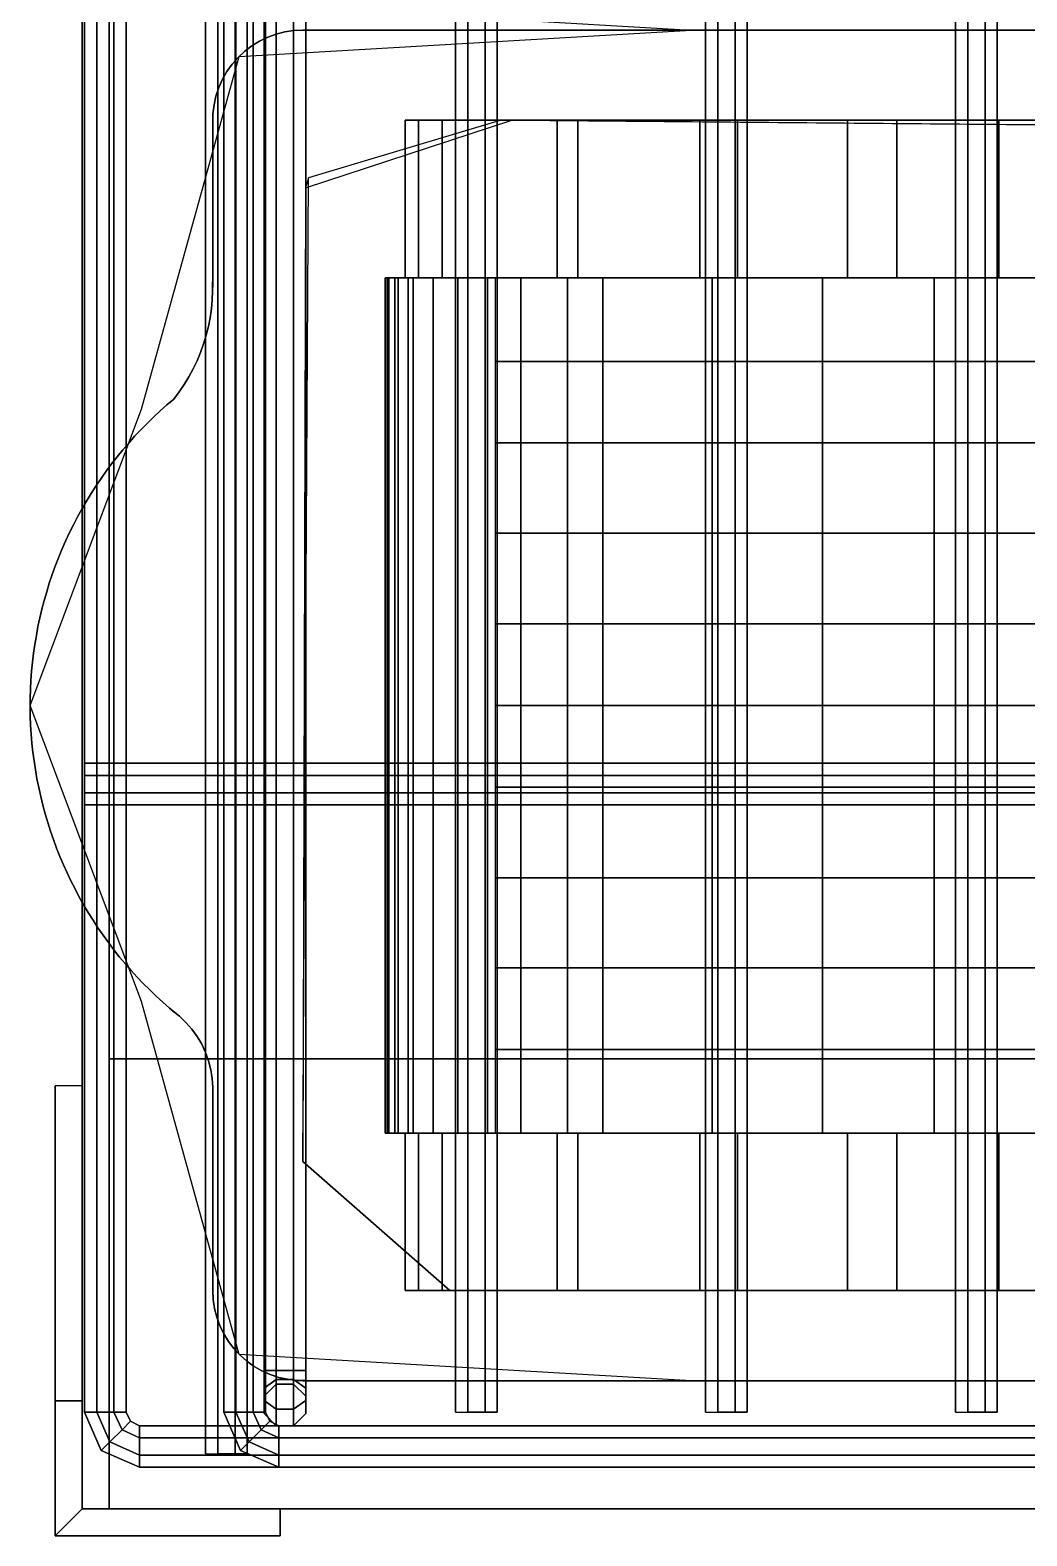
# Model space of a CAD drawing. Extents: x 0 to 345, y -500 to 0.
# Drawn here: x 0 to 110.6, y -500 to -332.8 of the extents above; entities that cross this region are included whole.
import ezdxf

# ---------------------------------------------------------------- set-up
doc = ezdxf.new("R2010")
doc.units = 0
doc.layers.add('ACESSORIO', color=254, linetype='CONTINUOUS')
doc.layers.add('BRANCO', color=7, linetype='CONTINUOUS')

msp = doc.modelspace()

# ---------------------------------------------------------------- linework, layer by layer
at = {"layer": 'ACESSORIO'}
for points in [[(5.769979, -497), (5.769979, -497), (5.769979, 0), (5.769979, -497)], [(5.769979, -497, 30), (5.769979, -497), (5.769979, 0), (5.769979, 0, 30)], [(5.769979, 0), (5.769979, -497), (8.76998, -497), (8.76998, 0)], [(8.76998, 0, 30), (8.76998, -497, 30), (5.769979, -497, 30), (5.769979, 0, 30)], [(8.76998, 0), (8.76998, -497), (8.76998, -497, 30), (8.76998, 0, 30)], [(8.76998, -497), (8.76998, -497), (8.76998, -447), (8.76998, -497)], [(336.24, -447, 30), (8.76998, -447, 30), (8.76998, -447, 30), (336.24, -447, 30)], [(8.76998, -497, 30), (8.76998, -497), (8.76998, -447), (8.76998, -447, 30)], [(8.76998, -447, 30), (8.76998, -447), (336.24, -447), (336.24, -447, 30)], [(8.76998, -447), (8.76998, -497), (336.24, -497), (336.24, -447)], [(336.24, -447, 30), (336.24, -497, 30), (8.76998, -497, 30), (8.76998, -447, 30)], [(2.76998, -500, 247.5), (2.76998, -500), (2.76998, -450), (2.76998, -485, 247.5)], [(2.76998, -450), (2.76998, -485, 247.5), (5.769979, -485, 247.5), (5.769979, -450)], [(5.769979, -485, 247.5), (5.769979, -450), (5.769979, -497), (5.769979, -497, 247.5)], [(5.769979, -485, 247.5), (2.76998, -485, 247.5), (2.76998, -500, 247.5), (5.769979, -497, 247.5)], [(2.76998, -500, 247.5), (5.769979, -497, 247.5), (27.76998, -497, 247.5), (27.76998, -500, 247.5)], [(8.76998, -497), (5.769979, -497), (5.769979, -497), (8.76998, -497)], [(5.769979, -497), (5.769979, -497, 247.5), (27.76998, -497, 247.5), (27.76998, -497)], [(8.76998, -497, 30), (8.76998, -497), (5.769979, -497), (5.769979, -497, 30)], [(336.24, -497), (8.76998, -497), (8.76998, -497), (336.24, -497)], [(336.24, -497, 30), (336.24, -497), (8.76998, -497), (8.76998, -497, 30)], [(27.76998, -497, 247.5), (27.76998, -500, 247.5), (27.76998, -500), (27.76998, -497)], [(27.76998, -500), (27.76998, -500, 247.5), (2.76998, -500, 247.5), (2.76998, -500)]]:
    msp.add_3dface(points, dxfattribs=at)
at = {"layer": 'BRANCO', "invisible_edges": 14}
for points in [[(23.21, -329.8511, 505), (73.38, -332.7611, 505), (171.9214, -292.7611, 505), (171.9214, -272.7611, 505)], [(73.38, -332.7611, 505), (124.32, -332.7611, 505), (171.9214, -312.7611, 505), (171.9214, -292.7611, 505)], [(23.21, -335.6711, 505), (73.38, -332.7611, 505), (171.9214, -372.7611, 505), (171.9214, -392.7611, 505)], [(73.38, -332.7611, 505), (124.32, -332.7611, 505), (171.9214, -352.7611, 505), (171.9214, -372.7611, 505)], [(12.35, -374.8711, 505), (23.21, -335.6711, 505), (171.9214, -383.7611, 505), (171.9214, -403.7611, 505)], [(0, -407.7611, 505), (12.35, -374.8711, 505), (171.9214, -393.7611, 505), (171.9214, -407.7611, 505)], [(12.35, -440.6511, 505), (0, -407.7611, 505), (171.9214, -407.7611, 505), (171.9214, -421.7611, 505)], [(23.21, -479.8511, 505), (12.35, -440.6511, 505), (171.9214, -421.7611, 505), (171.9214, -431.7611, 505)], [(73.38, -482.7611, 505), (23.21, -479.8511, 505), (171.9214, -431.7611, 505), (171.9214, -446.7611, 505)], [(124.32, -482.7611, 505), (73.38, -482.7611, 505), (171.9214, -446.7611, 505), (171.9214, -462.7611, 505)]]:
    msp.add_3dface(points, dxfattribs=at)
at = {"layer": 'BRANCO'}
for points in [[(29.27, -332.8111, 495), (28.28, -332.9611, 495), (28.28, -332.9611, 505), (29.27, -332.8111, 505)], [(30.27, -332.7611, 495), (29.27, -332.8111, 495), (29.27, -332.8111, 505), (30.27, -332.7611, 505)], [(30.27, -332.7611, 495), (314.74, -332.7611, 495), (314.74, -332.7611, 505), (30.27, -332.7611, 505)], [(30.27, -332.7611, 495), (314.74, -332.7611, 495), (314.74, -332.7611, 505), (30.27, -332.7611, 505)], [(25.47, -333.9811, 495), (24.62, -334.5111, 495), (24.62, -334.5111, 505), (25.47, -333.9811, 505)], [(26.37, -333.5511, 495), (25.47, -333.9811, 495), (25.47, -333.9811, 505), (26.37, -333.5511, 505)], [(27.31, -333.2112, 495), (26.37, -333.5511, 495), (26.37, -333.5511, 505), (27.31, -333.2112, 505)], [(28.28, -332.9611, 495), (27.31, -333.2112, 495), (27.31, -333.2112, 505), (28.28, -332.9611, 505)], [(23.09, -335.7911, 495), (22.43, -336.5411, 495), (22.43, -336.5411, 505), (23.09, -335.7911, 505)], [(23.82, -335.1111, 495), (23.09, -335.7911, 495), (23.09, -335.7911, 505), (23.82, -335.1111, 505)], [(24.62, -334.5111, 495), (23.82, -335.1111, 495), (23.82, -335.1111, 505), (24.62, -334.5111, 505)], [(21.85, -337.3611, 495), (21.35, -338.2211, 495), (21.35, -338.2211, 505), (21.85, -337.3611, 505)], [(22.43, -336.5411, 495), (21.85, -337.3611, 495), (21.85, -337.3611, 505), (22.43, -336.5411, 505)], [(20.94, -339.1411, 495), (20.63, -340.0811, 495), (20.63, -340.0811, 505), (20.94, -339.1411, 505)], [(21.35, -338.2211, 495), (20.94, -339.1411, 495), (20.94, -339.1411, 505), (21.35, -338.2211, 505)], [(20.41, -341.0611, 495), (20.29, -342.0511, 495), (20.29, -342.0511, 505), (20.41, -341.0611, 505)], [(20.63, -340.0811, 495), (20.41, -341.0611, 495), (20.41, -341.0611, 505), (20.63, -340.0811, 505)], [(20.29, -342.0511, 495), (20.27, -343.0511, 495), (20.27, -343.0511, 505), (20.29, -342.0511, 505)], [(20.27, -361.3111, 495), (20.27, -342.7611, 495), (20.27, -342.7611, 505), (20.27, -361.3111, 505)], [(52.27, -342.7611, 125), (30.9, -349.1711, 125), (30.58, -350.2611, 495), (53.45, -342.7611, 495)], [(41.62, -360.2611, 511.2), (43.11, -360.2611, 495), (43.11, -342.7611, 495), (41.62, -342.7611, 511.2)], [(45.72, -360.2611, 528.1699), (41.62, -360.2611, 511.2), (41.62, -342.7611, 511.2), (45.72, -342.7611, 528.1699)], [(56.55, -342.7611, 538.96), (41.62, -342.7611, 513.02), (41.62, -342.7611, 495), (68.62, -342.7611, 495)], [(43.11, -360.2611, 495), (60.81, -360.2611, 495), (60.81, -342.7611, 495), (43.11, -342.7611, 495)], [(58.5, -360.2611, 540.04), (45.72, -360.2611, 528.1699), (45.72, -342.7611, 528.1699), (58.5, -342.7611, 540.04)], [(311.06, -345.0111, 125), (52.27, -342.7611, 125), (53.45, -342.7611, 495), (311.06, -345.0111, 495)], [(84.84, -342.7611, 552.3799), (56.55, -342.7611, 538.96), (68.62, -342.7611, 495), (95.62, -342.7611, 495)], [(74.35001, -360.2611, 547.92), (58.5, -360.2611, 540.04), (58.5, -342.7611, 540.04), (74.35001, -342.7611, 547.92)], [(60.81, -360.2611, 495), (78.50999, -360.2611, 495), (78.50999, -342.7611, 495), (60.81, -342.7611, 495)], [(90.71999, -360.2611, 554.64), (74.35001, -360.2611, 547.92), (74.35001, -342.7611, 547.92), (90.71999, -342.7611, 554.64)], [(78.50999, -360.2611, 495), (96.21, -360.2611, 495), (96.21, -342.7611, 495), (78.50999, -342.7611, 495)], [(114.61, -342.7611, 562.1199), (84.84, -342.7611, 552.3799), (95.62, -342.7611, 495), (122.62, -342.7611, 495)], [(107.52, -360.2611, 560.1699), (90.71999, -360.2611, 554.64), (90.71999, -342.7611, 554.64), (107.52, -342.7611, 560.1699)], [(96.21, -360.2611, 495), (113.9, -360.2611, 495), (113.9, -342.7611, 495), (96.21, -342.7611, 495)], [(124.68, -360.2611, 564.5), (107.52, -360.2611, 560.1699), (107.52, -342.7611, 560.1699), (124.68, -342.7611, 564.5)], [(30.9, -349.1711, 125), (30.58, -350.2611, 495), (30.27, -458.4311, 495), (30.27, -458.4311, 125)], [(20.26, -361.7112, 495), (20.26, -360.7112, 495), (20.26, -360.7112, 505), (20.26, -361.7112, 505)], [(39.42, -360.2611, 509.49), (39.83, -360.2611, 514.4), (39.83, -455.2611, 514.4), (39.42, -455.2611, 509.49)], [(39.64, -360.2611, 504.56), (39.42, -360.2611, 509.49), (39.42, -455.2611, 509.49), (39.64, -455.2611, 504.56)], [(40.49, -360.2611, 499.71), (39.64, -360.2611, 504.56), (39.64, -455.2611, 504.56), (40.49, -455.2611, 499.71)], [(39.83, -360.2611, 514.4), (40.86, -360.2611, 519.22), (40.86, -455.2611, 519.22), (39.83, -455.2611, 514.4)], [(41.95, -360.2611, 495), (40.49, -360.2611, 499.71), (40.49, -455.2611, 499.71), (41.95, -455.2611, 495)], [(40.86, -360.2611, 519.22), (42.5, -360.2611, 523.8699), (42.5, -455.2611, 523.8699), (40.86, -455.2611, 519.22)], [(59.65, -360.2611, 495), (41.95, -360.2611, 495), (41.95, -455.2611, 495), (59.65, -455.2611, 495)], [(42.5, -360.2611, 523.8699), (44.72, -360.2611, 528.28), (44.72, -455.2611, 528.28), (42.5, -455.2611, 523.8699)], [(44.72, -360.2611, 528.28), (47.48, -360.2611, 532.3599), (47.48, -455.2611, 532.3599), (44.72, -455.2611, 528.28)], [(47.48, -360.2611, 532.3599), (50.75, -360.2611, 536.0599), (50.75, -455.2611, 536.0599), (47.48, -455.2611, 532.3599)], [(50.75, -360.2611, 536.0599), (54.45, -360.2611, 539.3), (54.45, -455.2611, 539.3), (50.75, -455.2611, 536.0599)], [(51.62, -369.5611, 538.6599), (63.57, -369.5611, 543.54), (63.57, -360.2611, 544.88), (51.62, -360.2611, 540)], [(54.45, -360.2611, 539.3), (59.65, -360.2611, 495), (59.65, -455.2611, 495), (54.45, -455.2611, 539.3)], [(63.57, -369.5611, 543.54), (75.68999, -369.5611, 548.0099), (75.68999, -360.2611, 549.35), (63.57, -360.2611, 544.88)], [(75.68999, -369.5611, 548.0099), (87.95, -369.5611, 552.07), (87.95, -360.2611, 553.41), (75.68999, -360.2611, 549.35)], [(87.95, -369.5611, 552.07), (100.34, -369.5611, 555.71), (100.34, -360.2611, 557.0599), (87.95, -360.2611, 553.41)], [(100.34, -369.5611, 555.71), (112.85, -369.5611, 558.94), (112.85, -360.2611, 560.28), (100.34, -360.2611, 557.0599)], [(20.12, -363.7112, 495), (20.22, -362.7112, 495), (20.22, -362.7112, 505), (20.12, -363.7112, 505)], [(20.22, -362.7112, 495), (20.26, -361.7112, 495), (20.26, -361.7112, 505), (20.22, -362.7112, 505)], [(19.98, -364.7011, 495), (20.12, -363.7112, 495), (20.12, -363.7112, 505), (19.98, -364.7011, 505)], [(19.54, -366.6511, 495), (19.78, -365.6811, 495), (19.78, -365.6811, 505), (19.54, -366.6511, 505)], [(19.78, -365.6811, 495), (19.98, -364.7011, 495), (19.98, -364.7011, 505), (19.78, -365.6811, 505)], [(18.91, -368.5511, 495), (19.25, -367.6111, 495), (19.25, -367.6111, 505), (18.91, -368.5511, 505)], [(19.25, -367.6111, 495), (19.54, -366.6511, 495), (19.54, -366.6511, 505), (19.25, -367.6111, 505)], [(18.1, -370.3711, 495), (18.53, -369.4711, 495), (18.53, -369.4711, 505), (18.1, -370.3711, 505)], [(18.53, -369.4711, 495), (18.91, -368.5511, 495), (18.91, -368.5511, 505), (18.53, -369.4711, 505)], [(51.62, -378.6011, 534.0099), (63.57, -378.6011, 538.89), (63.57, -369.5611, 543.54), (51.62, -369.5611, 538.6599)], [(63.57, -378.6011, 538.89), (75.68999, -378.6011, 543.36), (75.68999, -369.5611, 548.0099), (63.57, -369.5611, 543.54)], [(75.68999, -378.6011, 543.36), (87.95, -378.6011, 547.42), (87.95, -369.5611, 552.07), (75.68999, -369.5611, 548.0099)], [(87.95, -378.6011, 547.42), (100.34, -378.6011, 551.07), (100.34, -369.5611, 555.71), (87.95, -369.5611, 552.07)], [(100.34, -378.6011, 551.07), (112.85, -378.6011, 554.29), (112.85, -369.5611, 558.94), (100.34, -369.5611, 555.71)], [(17.1, -372.1111, 495), (17.62, -371.2511, 495), (17.62, -371.2511, 505), (17.1, -372.1111, 505)], [(17.62, -371.2511, 495), (18.1, -370.3711, 495), (18.1, -370.3711, 505), (17.62, -371.2511, 505)], [(15.94, -373.7311, 495), (16.54, -372.9311, 495), (16.54, -372.9311, 505), (15.94, -373.7311, 505)], [(16.54, -372.9311, 495), (17.1, -372.1111, 495), (17.1, -372.1111, 505), (16.54, -372.9311, 505)], [(15.18, -374.3811, 495), (14.43, -375.0511, 495), (14.43, -375.0511, 505), (15.18, -374.3811, 505)], [(15.94, -373.7311, 495), (15.18, -374.3811, 495), (15.18, -374.3811, 505), (15.94, -373.7311, 505)], [(13.7, -375.7311, 495), (12.99, -376.4311, 495), (12.99, -376.4311, 505), (13.7, -375.7311, 505)], [(14.43, -375.0511, 495), (13.7, -375.7311, 495), (13.7, -375.7311, 505), (14.43, -375.0511, 505)], [(11.6, -377.8711, 495), (10.94, -378.6211, 495), (10.94, -378.6211, 505), (11.6, -377.8711, 505)], [(12.29, -377.1411, 495), (11.6, -377.8711, 495), (11.6, -377.8711, 505), (12.29, -377.1411, 505)], [(12.99, -376.4311, 495), (12.29, -377.1411, 495), (12.29, -377.1411, 505), (12.99, -376.4311, 505)], [(10.29, -379.3811, 495), (9.659999, -380.1511, 495), (9.659999, -380.1511, 505), (10.29, -379.3811, 505)], [(10.94, -378.6211, 495), (10.29, -379.3811, 495), (10.29, -379.3811, 505), (10.94, -378.6211, 505)], [(51.62, -388.6211, 532.64), (63.57, -388.6211, 537.52), (63.57, -378.6011, 538.89), (51.62, -378.6011, 534.0099)], [(63.57, -388.6211, 537.52), (75.68999, -388.6211, 541.9902), (75.68999, -378.6011, 543.36), (63.57, -378.6011, 538.89)], [(75.68999, -388.6211, 541.9902), (87.95, -388.6211, 546.0499), (87.95, -378.6011, 547.42), (75.68999, -378.6011, 543.36)], [(87.95, -388.6211, 546.0499), (100.34, -388.6211, 549.7), (100.34, -378.6011, 551.07), (87.95, -378.6011, 547.42)], [(100.34, -388.6211, 549.7), (112.85, -388.6211, 552.92), (112.85, -378.6011, 554.29), (100.34, -378.6011, 551.07)], [(9.039996, -380.9411, 495), (8.449996, -381.7511, 495), (8.449996, -381.7511, 505), (9.039996, -380.9411, 505)], [(9.659999, -380.1511, 495), (9.039996, -380.9411, 495), (9.039996, -380.9411, 505), (9.659999, -380.1511, 505)], [(7.869999, -382.5611, 495), (7.309999, -383.3911, 495), (7.309999, -383.3911, 505), (7.869999, -382.5611, 505)], [(8.449996, -381.7511, 495), (7.869999, -382.5611, 495), (7.869999, -382.5611, 505), (8.449996, -381.7511, 505)], [(6.769999, -384.2311, 495), (6.249999, -385.0811, 495), (6.249999, -385.0811, 505), (6.769999, -384.2311, 505)], [(7.309999, -383.3911, 495), (6.769999, -384.2311, 495), (6.769999, -384.2311, 505), (7.309999, -383.3911, 505)], [(5.739999, -385.9511, 495), (5.259999, -386.8311, 495), (5.259999, -386.8311, 505), (5.739999, -385.9511, 505)], [(6.249999, -385.0811, 495), (5.739999, -385.9511, 495), (5.739999, -385.9511, 505), (6.249999, -385.0811, 505)], [(4.799999, -387.7112, 495), (4.349999, -388.6111, 495), (4.349999, -388.6111, 505), (4.799999, -387.7112, 505)], [(5.259999, -386.8311, 495), (4.799999, -387.7112, 495), (4.799999, -387.7112, 505), (5.259999, -386.8311, 505)], [(3.929999, -389.5211, 495), (3.529999, -390.4311, 495), (3.529999, -390.4311, 505), (3.929999, -389.5211, 505)], [(4.349999, -388.6111, 495), (3.929999, -389.5211, 495), (3.929999, -389.5211, 505), (4.349999, -388.6111, 505)], [(51.62, -398.6811, 531.82), (63.57, -398.6811, 536.69), (63.57, -388.6211, 537.52), (51.62, -388.6211, 532.64)], [(63.57, -398.6811, 536.69), (75.68999, -398.6811, 541.1699), (75.68999, -388.6211, 541.9902), (63.57, -388.6211, 537.52)], [(75.68999, -398.6811, 541.1699), (87.95, -398.6811, 545.23), (87.95, -388.6211, 546.0499), (75.68999, -388.6211, 541.9902)], [(87.95, -398.6811, 545.23), (100.34, -398.6811, 548.8699), (100.34, -388.6211, 549.7), (87.95, -388.6211, 546.0499)], [(100.34, -398.6811, 548.8699), (112.85, -398.6811, 552.1), (112.85, -388.6211, 552.92), (100.34, -388.6211, 549.7)], [(3.529999, -390.4311, 495), (3.149999, -391.3611, 495), (3.149999, -391.3611, 505), (3.529999, -390.4311, 505)], [(2.789999, -392.2911, 495), (2.449999, -393.2311, 495), (2.449999, -393.2311, 505), (2.789999, -392.2911, 505)], [(3.149999, -391.3611, 495), (2.789999, -392.2911, 495), (2.789999, -392.2911, 505), (3.149999, -391.3611, 505)], [(2.129999, -394.1811, 495), (1.839999, -395.1311, 495), (1.839999, -395.1311, 505), (2.129999, -394.1811, 505)], [(2.449999, -393.2311, 495), (2.129999, -394.1811, 495), (2.129999, -394.1811, 505), (2.449999, -393.2311, 505)], [(1.56, -396.0911, 495), (1.309999, -397.0611, 495), (1.309999, -397.0611, 505), (1.56, -396.0911, 505)], [(1.839999, -395.1311, 495), (1.56, -396.0911, 495), (1.56, -396.0911, 505), (1.839999, -395.1311, 505)], [(1.079999, -398.0311, 495), (0.869999, -399.0111, 495), (0.869999, -399.0111, 505), (1.079999, -398.0311, 505)], [(1.309999, -397.0611, 495), (1.079999, -398.0311, 495), (1.079999, -398.0311, 505), (1.309999, -397.0611, 505)], [(0.869999, -399.0111, 495), (0.689999, -400.0011, 495), (0.689999, -400.0011, 505), (0.869999, -399.0111, 505)], [(51.62, -407.7611, 531.54), (63.57, -407.7611, 536.42), (63.57, -398.6811, 536.69), (51.62, -398.6811, 531.82)], [(63.57, -407.7611, 536.42), (75.68999, -407.7611, 540.89), (75.68999, -398.6811, 541.1699), (63.57, -398.6811, 536.69)], [(75.68999, -407.7611, 540.89), (87.95, -407.7611, 544.95), (87.95, -398.6811, 545.23), (75.68999, -398.6811, 541.1699)], [(87.95, -407.7611, 544.95), (100.34, -407.7611, 548.6), (100.34, -398.6811, 548.8699), (87.95, -398.6811, 545.23)], [(100.34, -407.7611, 548.6), (112.85, -407.7611, 551.82), (112.85, -398.6811, 552.1), (100.34, -398.6811, 548.8699)], [(0.52, -400.9811, 495), (0.379999, -401.9711, 495), (0.379999, -401.9711, 505), (0.52, -400.9811, 505)], [(0.689999, -400.0011, 495), (0.52, -400.9811, 495), (0.52, -400.9811, 505), (0.689999, -400.0011, 505)], [(0.259999, -402.9611, 495), (0.159999, -403.9611, 495), (0.159999, -403.9611, 505), (0.259999, -402.9611, 505)], [(0.379999, -401.9711, 495), (0.259999, -402.9611, 495), (0.259999, -402.9611, 505), (0.379999, -401.9711, 505)], [(0.159999, -403.9611, 495), (0.089999, -404.9611, 495), (0.089999, -404.9611, 505), (0.159999, -403.9611, 505)], [(0.04, -405.9611, 495), (0.009999, -406.9611, 495), (0.009999, -406.9611, 505), (0.04, -405.9611, 505)], [(0.089999, -404.9611, 495), (0.04, -405.9611, 495), (0.04, -405.9611, 505), (0.089999, -404.9611, 505)], [(0.009999, -406.9611, 495), (0, -407.9611, 495), (0, -407.9611, 505), (0.009999, -406.9611, 505)], [(0, -407.9611, 495), (0.02, -408.9511, 495), (0.02, -408.9511, 505), (0, -407.9611, 505)], [(51.62, -416.8411, 531.82), (63.57, -416.8411, 536.69), (63.57, -407.7611, 536.42), (51.62, -407.7611, 531.54)], [(63.57, -416.8411, 536.69), (75.68999, -416.8411, 541.1699), (75.68999, -407.7611, 540.89), (63.57, -407.7611, 536.42)], [(75.68999, -416.8411, 541.1699), (87.95, -416.8411, 545.23), (87.95, -407.7611, 544.95), (75.68999, -407.7611, 540.89)], [(87.95, -416.8411, 545.23), (100.34, -416.8411, 548.8699), (100.34, -407.7611, 548.6), (87.95, -407.7611, 544.95)], [(100.34, -416.8411, 548.8699), (112.85, -416.8411, 552.1), (112.85, -407.7611, 551.82), (100.34, -407.7611, 548.6)], [(0.02, -408.9511, 495), (0.049999, -409.9511, 495), (0.049999, -409.9511, 505), (0.02, -408.9511, 505)], [(0.049999, -409.9511, 495), (0.119999, -410.9511, 495), (0.119999, -410.9511, 505), (0.049999, -409.9511, 505)], [(0.119999, -410.9511, 495), (0.199999, -411.9511, 495), (0.199999, -411.9511, 505), (0.119999, -410.9511, 505)], [(0.199999, -411.9511, 495), (0.299999, -412.9411, 495), (0.299999, -412.9411, 505), (0.199999, -411.9511, 505)], [(0.299999, -412.9411, 495), (0.429999, -413.9311, 495), (0.429999, -413.9311, 505), (0.299999, -412.9411, 505)], [(0.429999, -413.9311, 495), (0.579999, -414.9211, 495), (0.579999, -414.9211, 505), (0.429999, -413.9311, 505)], [(0.579999, -414.9211, 495), (0.759999, -415.9111, 495), (0.759999, -415.9111, 505), (0.579999, -414.9211, 505)], [(0.759999, -415.9111, 495), (0.949999, -416.8911, 495), (0.949999, -416.8911, 505), (0.759999, -415.9111, 505)], [(0.949999, -416.8911, 495), (1.169999, -417.8711, 495), (1.169999, -417.8711, 505), (0.949999, -416.8911, 505)], [(1.169999, -417.8711, 495), (1.409999, -418.8411, 495), (1.409999, -418.8411, 505), (1.169999, -417.8711, 505)], [(51.62, -426.9011, 532.64), (63.57, -426.9011, 537.52), (63.57, -416.8411, 536.69), (51.62, -416.8411, 531.82)], [(63.57, -426.9011, 537.52), (75.68999, -426.9011, 541.9902), (75.68999, -416.8411, 541.1699), (63.57, -416.8411, 536.69)], [(75.68999, -426.9011, 541.9902), (87.95, -426.9011, 546.0499), (87.95, -416.8411, 545.23), (75.68999, -416.8411, 541.1699)], [(87.95, -426.9011, 546.0499), (100.34, -426.9011, 549.7), (100.34, -416.8411, 548.8699), (87.95, -416.8411, 545.23)], [(100.34, -426.9011, 549.7), (112.85, -426.9011, 552.92), (112.85, -416.8411, 552.1), (100.34, -416.8411, 548.8699)], [(1.409999, -418.8411, 495), (1.669999, -419.8011, 495), (1.669999, -419.8011, 505), (1.409999, -418.8411, 505)], [(1.669999, -419.8011, 495), (1.949999, -420.7611, 495), (1.949999, -420.7611, 505), (1.669999, -419.8011, 505)], [(1.949999, -420.7611, 495), (2.259999, -421.7112, 495), (2.259999, -421.7112, 505), (1.949999, -420.7611, 505)], [(2.259999, -421.7112, 495), (2.579999, -422.6611, 495), (2.579999, -422.6611, 505), (2.259999, -421.7112, 505)], [(2.579999, -422.6611, 495), (2.929999, -423.6011, 495), (2.929999, -423.6011, 505), (2.579999, -422.6611, 505)], [(2.929999, -423.6011, 495), (3.299999, -424.5311, 495), (3.299999, -424.5311, 505), (2.929999, -423.6011, 505)], [(3.299999, -424.5311, 495), (3.689999, -425.4511, 495), (3.689999, -425.4511, 505), (3.299999, -424.5311, 505)], [(3.689999, -425.4511, 495), (4.099999, -426.3611, 495), (4.099999, -426.3611, 505), (3.689999, -425.4511, 505)], [(4.099999, -426.3611, 495), (4.529999, -427.2611, 495), (4.529999, -427.2611, 505), (4.099999, -426.3611, 505)], [(4.529999, -427.2611, 495), (4.979999, -428.1511, 495), (4.979999, -428.1511, 505), (4.529999, -427.2611, 505)], [(51.62, -436.9211, 534.0099), (63.57, -436.9211, 538.89), (63.57, -426.9011, 537.52), (51.62, -426.9011, 532.64)], [(63.57, -436.9211, 538.89), (75.68999, -436.9211, 543.36), (75.68999, -426.9011, 541.9902), (63.57, -426.9011, 537.52)], [(75.68999, -436.9211, 543.36), (87.95, -436.9211, 547.42), (87.95, -426.9011, 546.0499), (75.68999, -426.9011, 541.9902)], [(87.95, -436.9211, 547.42), (100.34, -436.9211, 551.07), (100.34, -426.9011, 549.7), (87.95, -426.9011, 546.0499)], [(100.34, -436.9211, 551.07), (112.85, -436.9211, 554.29), (112.85, -426.9011, 552.92), (100.34, -426.9011, 549.7)], [(4.979999, -428.1511, 495), (5.449999, -429.0411, 495), (5.449999, -429.0411, 505), (4.979999, -428.1511, 505)], [(5.449999, -429.0411, 495), (5.939999, -429.9111, 495), (5.939999, -429.9111, 505), (5.449999, -429.0411, 505)], [(5.939999, -429.9111, 495), (6.449999, -430.7711, 495), (6.449999, -430.7711, 505), (5.939999, -429.9111, 505)], [(6.449999, -430.7711, 495), (6.979999, -431.6211, 495), (6.979999, -431.6211, 505), (6.449999, -430.7711, 505)], [(6.979999, -431.6211, 495), (7.529999, -432.4511, 495), (7.529999, -432.4511, 505), (6.979999, -431.6211, 505)], [(7.529999, -432.4511, 495), (8.089996, -433.2811, 495), (8.089996, -433.2811, 505), (7.529999, -432.4511, 505)], [(8.089996, -433.2811, 495), (8.679996, -434.0911, 495), (8.679996, -434.0911, 505), (8.089996, -433.2811, 505)], [(8.679996, -434.0911, 495), (9.279996, -434.8911, 495), (9.279996, -434.8911, 505), (8.679996, -434.0911, 505)], [(9.279996, -434.8911, 495), (9.899999, -435.6711, 495), (9.899999, -435.6711, 505), (9.279996, -434.8911, 505)], [(9.899999, -435.6711, 495), (10.54, -436.4411, 495), (10.54, -436.4411, 505), (9.899999, -435.6711, 505)], [(10.54, -436.4411, 495), (11.2, -437.1911, 495), (11.2, -437.1911, 505), (10.54, -436.4411, 505)], [(11.2, -437.1911, 495), (11.87, -437.9311, 495), (11.87, -437.9311, 505), (11.2, -437.1911, 505)], [(11.87, -437.9311, 495), (12.56, -438.6611, 495), (12.56, -438.6611, 505), (11.87, -437.9311, 505)], [(51.62, -445.9611, 538.6599), (63.57, -445.9611, 543.54), (63.57, -436.9211, 538.89), (51.62, -436.9211, 534.0099)], [(63.57, -445.9611, 543.54), (75.68999, -445.9611, 548.0099), (75.68999, -436.9211, 543.36), (63.57, -436.9211, 538.89)], [(75.68999, -445.9611, 548.0099), (87.95, -445.9611, 552.07), (87.95, -436.9211, 547.42), (75.68999, -436.9211, 543.36)], [(87.95, -445.9611, 552.07), (100.34, -445.9611, 555.71), (100.34, -436.9211, 551.07), (87.95, -436.9211, 547.42)], [(100.34, -445.9611, 555.71), (112.85, -445.9611, 558.94), (112.85, -436.9211, 554.29), (100.34, -436.9211, 551.07)], [(12.56, -438.6611, 495), (13.27, -439.3611, 495), (13.27, -439.3611, 505), (12.56, -438.6611, 505)], [(13.27, -439.3611, 495), (13.99, -440.0611, 495), (13.99, -440.0611, 505), (13.27, -439.3611, 505)], [(13.99, -440.0611, 495), (14.72, -440.7311, 495), (14.72, -440.7311, 505), (13.99, -440.0611, 505)], [(14.72, -440.7311, 495), (15.48, -441.3911, 495), (15.48, -441.3911, 505), (14.72, -440.7311, 505)], [(15.48, -441.3911, 495), (16.24, -442.0311, 495), (16.24, -442.0311, 505), (15.48, -441.3911, 505)], [(16.57, -442.2911, 495), (15.79, -441.6711, 495), (15.79, -441.6711, 505), (16.57, -442.2911, 505)], [(17.3, -442.9811, 495), (16.57, -442.2911, 495), (16.57, -442.2911, 505), (17.3, -442.9811, 505)], [(17.96, -443.7311, 495), (17.3, -442.9811, 495), (17.3, -442.9811, 505), (17.96, -443.7311, 505)], [(18.54, -444.5411, 495), (17.96, -443.7311, 495), (17.96, -443.7311, 505), (18.54, -444.5411, 505)], [(19.05, -445.4011, 495), (18.54, -444.5411, 495), (18.54, -444.5411, 505), (19.05, -445.4011, 505)], [(19.47, -446.3111, 495), (19.05, -445.4011, 495), (19.05, -445.4011, 505), (19.47, -446.3111, 505)], [(19.81, -447.2511, 495), (19.47, -446.3111, 495), (19.47, -446.3111, 505), (19.81, -447.2511, 505)], [(51.62, -455.2611, 540), (63.57, -455.2611, 544.88), (63.57, -445.9611, 543.54), (51.62, -445.9611, 538.6599)], [(63.57, -455.2611, 544.88), (75.68999, -455.2611, 549.35), (75.68999, -445.9611, 548.0099), (63.57, -445.9611, 543.54)], [(75.68999, -455.2611, 549.35), (87.95, -455.2611, 553.41), (87.95, -445.9611, 552.07), (75.68999, -445.9611, 548.0099)], [(87.95, -455.2611, 553.41), (100.34, -455.2611, 557.0599), (100.34, -445.9611, 555.71), (87.95, -445.9611, 552.07)], [(100.34, -455.2611, 557.0599), (112.85, -455.2611, 560.28), (112.85, -445.9611, 558.94), (100.34, -445.9611, 555.71)], [(20.05, -448.2211, 495), (19.81, -447.2511, 495), (19.81, -447.2511, 505), (20.05, -448.2211, 505)], [(20.21, -449.2112, 495), (20.05, -448.2211, 495), (20.05, -448.2211, 505), (20.21, -449.2112, 505)], [(20.27, -450.2011, 495), (20.21, -449.2112, 495), (20.21, -449.2112, 505), (20.27, -450.2011, 505)], [(20.27, -472.7611, 495), (20.27, -450.2011, 495), (20.27, -450.2011, 505), (20.27, -472.7611, 505)], [(41.62, -455.2611, 511.2), (43.11, -455.2611, 495), (43.11, -472.7611, 495), (41.62, -472.7611, 511.2)], [(45.72, -455.2611, 528.1699), (41.62, -455.2611, 511.2), (41.62, -472.7611, 511.2), (45.72, -472.7611, 528.1699)], [(43.11, -455.2611, 495), (60.81, -455.2611, 495), (60.81, -472.7611, 495), (43.11, -472.7611, 495)], [(58.5, -455.2611, 540.04), (45.72, -455.2611, 528.1699), (45.72, -472.7611, 528.1699), (58.5, -472.7611, 540.04)], [(74.35001, -455.2611, 547.92), (58.5, -455.2611, 540.04), (58.5, -472.7611, 540.04), (74.35001, -472.7611, 547.92)], [(60.81, -455.2611, 495), (78.50999, -455.2611, 495), (78.50999, -472.7611, 495), (60.81, -472.7611, 495)], [(90.71999, -455.2611, 554.64), (74.35001, -455.2611, 547.92), (74.35001, -472.7611, 547.92), (90.71999, -472.7611, 554.64)], [(78.50999, -455.2611, 495), (96.21, -455.2611, 495), (96.21, -472.7611, 495), (78.50999, -472.7611, 495)], [(107.52, -455.2611, 560.1699), (90.71999, -455.2611, 554.64), (90.71999, -472.7611, 554.64), (107.52, -472.7611, 560.1699)], [(96.21, -455.2611, 495), (113.9, -455.2611, 495), (113.9, -472.7611, 495), (96.21, -472.7611, 495)], [(124.68, -455.2611, 564.5), (107.52, -455.2611, 560.1699), (107.52, -472.7611, 560.1699), (124.68, -472.7611, 564.5)], [(30.27, -458.4311, 125), (46.6, -472.7611, 125), (46.6, -472.7611, 495), (30.27, -458.4311, 495)], [(20.27, -472.7611, 495), (20.32, -473.7611, 495), (20.32, -473.7611, 505), (20.27, -472.7611, 505)], [(56.55, -472.7611, 538.96), (41.62, -472.7611, 513.02), (41.62, -472.7611, 495), (68.62, -472.7611, 495)], [(304.74, -472.7611, 125), (304.74, -472.7611, 495), (46.6, -472.7611, 495), (46.6, -472.7611, 125)], [(84.84, -472.7611, 552.3799), (56.55, -472.7611, 538.96), (68.62, -472.7611, 495), (95.62, -472.7611, 495)], [(114.61, -472.7611, 562.1199), (84.84, -472.7611, 552.3799), (95.62, -472.7611, 495), (122.62, -472.7611, 495)], [(20.32, -473.7611, 495), (20.46, -474.7511, 495), (20.46, -474.7511, 505), (20.32, -473.7611, 505)], [(20.46, -474.7511, 495), (20.71, -475.7112, 495), (20.71, -475.7112, 505), (20.46, -474.7511, 505)], [(20.71, -475.7112, 495), (21.05, -476.6511, 495), (21.05, -476.6511, 505), (20.71, -475.7112, 505)], [(21.05, -476.6511, 495), (21.49, -477.5511, 495), (21.49, -477.5511, 505), (21.05, -476.6511, 505)], [(21.49, -477.5511, 495), (22.01, -478.4111, 495), (22.01, -478.4111, 505), (21.49, -477.5511, 505)], [(22.01, -478.4111, 495), (22.62, -479.2011, 495), (22.62, -479.2011, 505), (22.01, -478.4111, 505)], [(22.62, -479.2011, 495), (23.3, -479.9311, 495), (23.3, -479.9311, 505), (22.62, -479.2011, 505)], [(23.3, -479.9311, 495), (24.05, -480.5911, 495), (24.05, -480.5911, 505), (23.3, -479.9311, 505)], [(24.05, -480.5911, 495), (24.86, -481.1711, 495), (24.86, -481.1711, 505), (24.05, -480.5911, 505)], [(24.86, -481.1711, 495), (25.73, -481.6711, 495), (25.73, -481.6711, 505), (24.86, -481.1711, 505)], [(25.73, -481.6711, 495), (26.64, -482.0811, 495), (26.64, -482.0811, 505), (25.73, -481.6711, 505)], [(26.64, -482.0811, 495), (27.59, -482.3911, 495), (27.59, -482.3911, 505), (26.64, -482.0811, 505)], [(27.59, -482.3911, 495), (28.57, -482.6111, 495), (28.57, -482.6111, 505), (27.59, -482.3911, 505)], [(28.57, -482.6111, 495), (29.56, -482.7311, 495), (29.56, -482.7311, 505), (28.57, -482.6111, 505)], [(29.56, -482.7311, 495), (30.56, -482.7511, 495), (30.56, -482.7511, 505), (29.56, -482.7311, 505)], [(314.74, -482.7611, 495), (30.27, -482.7611, 495), (30.27, -482.7611, 505), (314.74, -482.7611, 505)]]:
    msp.add_3dface(points, dxfattribs=at)

# ---------------------------------------------------------------- meshes
at = {"layer": 'ACESSORIO'}
mesh = msp.add_polymesh((2, 8), dxfattribs=dict(at, n_close=True))
for k, corner in enumerate([(19.47671, -490.8805, 35.97239), (19.47671, -490.8805, 37.88581), (20.8297, -490.8805, 39.2388), (22.74312, -490.8805, 39.2388), (24.09611, -490.8805, 37.88581), (24.09611, -490.8805, 35.97239), (22.74312, -490.8805, 34.6194), (20.8297, -490.8805, 34.6194), (19.47671, -3.499972, 35.97239), (19.47671, -3.499972, 37.88581), (20.8297, -3.499972, 39.2388), (22.74312, -3.499972, 39.2388), (24.09611, -3.499972, 37.88581), (24.09611, -3.499972, 35.97239), (22.74312, -3.499972, 34.6194), (20.8297, -3.499972, 34.6194)]):
    mesh.set_mesh_vertex(divmod(k, 8), corner)
mesh = msp.add_polymesh((2, 8), dxfattribs=dict(at, n_close=True))
for k, corner in enumerate([(47.22672, -486.2612, 35.97239), (47.22672, -486.2612, 37.88581), (48.5797, -486.2612, 39.2388), (50.49312, -486.2612, 39.2388), (51.84611, -486.2612, 37.88581), (51.84611, -486.2612, 35.97239), (50.49312, -486.2612, 34.6194), (48.5797, -486.2612, 34.6194), (47.22672, -3.499972, 35.97239), (47.22672, -3.499972, 37.88581), (48.5797, -3.499972, 39.2388), (50.49312, -3.499972, 39.2388), (51.84611, -3.499972, 37.88581), (51.84611, -3.499972, 35.97239), (50.49312, -3.499972, 34.6194), (48.5797, -3.499972, 34.6194)]):
    mesh.set_mesh_vertex(divmod(k, 8), corner)
mesh = msp.add_polymesh((2, 8), dxfattribs=dict(at, n_close=True))
for k, corner in enumerate([(74.97671, -486.2612, 35.97239), (74.97671, -486.2612, 37.88581), (76.32971, -486.2612, 39.2388), (78.24312, -486.2612, 39.2388), (79.59608, -486.2612, 37.88581), (79.59608, -486.2612, 35.97239), (78.24312, -486.2612, 34.6194), (76.32971, -486.2612, 34.6194), (74.97671, -3.499972, 35.97239), (74.97671, -3.499972, 37.88581), (76.32971, -3.499972, 39.2388), (78.24312, -3.499972, 39.2388), (79.59608, -3.499972, 37.88581), (79.59608, -3.499972, 35.97239), (78.24312, -3.499972, 34.6194), (76.32971, -3.499972, 34.6194)]):
    mesh.set_mesh_vertex(divmod(k, 8), corner)
mesh = msp.add_polymesh((2, 8), dxfattribs=dict(at, n_close=True))
for k, corner in enumerate([(102.7267, -486.2612, 35.97239), (102.7267, -486.2612, 37.88581), (104.0797, -486.2612, 39.2388), (105.9931, -486.2612, 39.2388), (107.3461, -486.2612, 37.88581), (107.3461, -486.2612, 35.97239), (105.9931, -486.2612, 34.6194), (104.0797, -486.2612, 34.6194), (102.7267, -3.499972, 35.97239), (102.7267, -3.499972, 37.88581), (104.0797, -3.499972, 39.2388), (105.9931, -3.499972, 39.2388), (107.3461, -3.499972, 37.88581), (107.3461, -3.499972, 35.97239), (105.9931, -3.499972, 34.6194), (104.0797, -3.499972, 34.6194)]):
    mesh.set_mesh_vertex(divmod(k, 8), corner)
mesh = msp.add_polymesh((2, 9), dxfattribs=at)
for k, corner in enumerate([(6.036412, -486.2612, 37.88581), (6.036412, -486.2612, 35.97239), (7.389402, -486.2612, 34.6194), (9.302816, -486.2612, 34.6194), (10.65581, -486.2612, 35.97239), (10.65581, -486.2612, 37.88581), (9.302816, -486.2612, 39.2388), (7.389402, -486.2612, 39.2388), (6.036412, -486.2612, 37.88581), (6.036412, -9.619375, 37.88581), (6.036412, -9.619375, 35.97239), (7.389402, -9.619375, 34.6194), (9.302816, -9.619375, 34.6194), (10.65581, -9.619375, 35.97239), (10.65581, -9.619375, 37.88581), (9.302816, -9.619375, 39.2388), (7.389402, -9.619375, 39.2388), (6.036412, -9.619375, 37.88581)]):
    mesh.set_mesh_vertex(divmod(k, 9), corner)
mesh = msp.add_polymesh((2, 9), dxfattribs=at)
for k, corner in enumerate([(6.036412, -486.2612, 67.88581), (6.036412, -486.2612, 65.97239), (7.389402, -486.2612, 64.6194), (9.302816, -486.2612, 64.6194), (10.65581, -486.2612, 65.97239), (10.65581, -486.2612, 67.88581), (9.302816, -486.2612, 69.2388), (7.389402, -486.2612, 69.2388), (6.036412, -486.2612, 67.88581), (6.036412, -9.619375, 67.88581), (6.036412, -9.619375, 65.97239), (7.389402, -9.619375, 64.6194), (9.302816, -9.619375, 64.6194), (10.65581, -9.619375, 65.97239), (10.65581, -9.619375, 67.88581), (9.302816, -9.619375, 69.2388), (7.389402, -9.619375, 69.2388), (6.036412, -9.619375, 67.88581)]):
    mesh.set_mesh_vertex(divmod(k, 9), corner)
mesh = msp.add_polymesh((2, 9), dxfattribs=at)
for k, corner in enumerate([(21.49451, -486.2612, 123.647), (21.49451, -486.2612, 121.7336), (22.8475, -486.2612, 120.3806), (24.76092, -486.2612, 120.3806), (26.11391, -486.2612, 121.7336), (26.11391, -486.2612, 123.647), (24.76092, -486.2612, 125), (22.8475, -486.2612, 125), (21.49451, -486.2612, 123.647), (21.49451, -178.1877, 123.647), (21.49451, -178.1877, 121.7336), (22.8475, -178.1877, 120.3806), (24.76092, -178.1877, 120.3806), (26.11391, -178.1877, 121.7336), (26.11391, -178.1877, 123.647), (24.76092, -178.1877, 125), (22.8475, -178.1877, 125), (21.49451, -178.1877, 123.647)]):
    mesh.set_mesh_vertex(divmod(k, 9), corner)
mesh = msp.add_polymesh((2, 9), dxfattribs=at)
for k, corner in enumerate([(21.49451, -486.2612, 296.647), (21.49451, -486.2612, 294.7336), (22.8475, -486.2612, 293.3806), (24.76092, -486.2612, 293.3806), (26.11391, -486.2612, 294.7336), (26.11391, -486.2612, 296.647), (24.76092, -486.2612, 298), (22.8475, -486.2612, 298), (21.49451, -486.2612, 296.647), (21.49451, -178.1877, 296.647), (21.49451, -178.1877, 294.7336), (22.8475, -178.1877, 293.3806), (24.76092, -178.1877, 293.3806), (26.11391, -178.1877, 294.7336), (26.11391, -178.1877, 296.647), (24.76092, -178.1877, 298), (22.8475, -178.1877, 298), (21.49451, -178.1877, 296.647)]):
    mesh.set_mesh_vertex(divmod(k, 9), corner)
mesh = msp.add_polymesh((2, 9), dxfattribs=at)
for k, corner in enumerate([(21.49451, -486.2612, 461.647), (21.49451, -486.2612, 459.7336), (22.8475, -486.2612, 458.3806), (24.76092, -486.2612, 458.3806), (26.11391, -486.2612, 459.7336), (26.11391, -486.2612, 461.647), (24.76092, -486.2612, 463), (22.8475, -486.2612, 463), (21.49451, -486.2612, 461.647), (21.49451, -178.1877, 461.647), (21.49451, -178.1877, 459.7336), (22.8475, -178.1877, 458.3806), (24.76092, -178.1877, 458.3806), (26.11391, -178.1877, 459.7336), (26.11391, -178.1877, 461.647), (24.76092, -178.1877, 463), (22.8475, -178.1877, 463), (21.49451, -178.1877, 461.647)]):
    mesh.set_mesh_vertex(divmod(k, 9), corner)
mesh = msp.add_polymesh((2, 9), dxfattribs=at)
for k, corner in enumerate([(27.3186, -182.8071, 495), (25.96561, -182.8071, 493.647), (25.96561, -182.8071, 491.7336), (27.3186, -182.8071, 490.3806), (29.23201, -182.8071, 490.3806), (30.585, -182.8071, 491.7336), (30.585, -182.8071, 493.647), (29.23201, -182.8071, 495), (27.3186, -182.8071, 495), (27.3186, -481.6418, 495), (25.96561, -481.6418, 493.647), (25.96561, -481.6418, 491.7336), (27.3186, -481.6418, 490.3806), (29.23201, -481.6418, 490.3806), (30.585, -481.6418, 491.7336), (30.585, -481.6418, 493.647), (29.23201, -481.6418, 495), (27.3186, -481.6418, 495)]):
    mesh.set_mesh_vertex(divmod(k, 9), corner)
mesh = msp.add_polymesh((2, 9), dxfattribs=at)
for k, corner in enumerate([(6.036412, -418.8123, 37.88581), (6.036412, -418.8123, 35.97239), (6.036412, -417.4593, 34.6194), (6.036412, -415.5459, 34.6194), (6.036412, -414.1929, 35.97239), (6.036412, -414.1929, 37.88581), (6.036412, -415.5459, 39.2388), (6.036412, -417.4593, 39.2388), (6.036412, -418.8123, 37.88581), (340.5064, -418.8123, 37.88581), (340.5064, -418.8123, 35.97239), (340.5064, -417.4593, 34.6194), (340.5064, -415.5459, 34.6194), (340.5064, -414.1929, 35.97239), (340.5064, -414.1929, 37.88581), (340.5064, -415.5459, 39.2388), (340.5064, -417.4593, 39.2388), (340.5064, -418.8123, 37.88581)]):
    mesh.set_mesh_vertex(divmod(k, 9), corner)
mesh = msp.add_polymesh((2, 9), dxfattribs=at)
for k, corner in enumerate([(27.3186, -485.9082, 493.147), (25.96561, -484.9515, 492.1903), (25.96561, -483.5985, 490.8373), (27.3186, -482.6418, 489.8806), (29.23201, -482.6418, 489.8806), (30.585, -483.5985, 490.8373), (30.585, -484.9515, 492.1903), (29.23201, -485.9082, 493.147), (27.3186, -485.9082, 493.147), (27.3186, -481.6418, 495), (25.96561, -481.6418, 493.647), (25.96561, -481.6418, 491.7336), (27.3186, -481.6418, 490.3806), (29.23201, -481.6418, 490.3806), (30.585, -481.6418, 491.7336), (30.585, -481.6418, 493.647), (29.23201, -481.6418, 495), (27.3186, -481.6418, 495)]):
    mesh.set_mesh_vertex(divmod(k, 9), corner)
mesh = msp.add_polymesh((2, 9), dxfattribs=at)
for k, corner in enumerate([(27.3186, -487.7612, 488.8806), (25.96561, -486.4082, 488.8806), (25.96561, -484.4948, 488.8806), (27.3186, -483.1418, 488.8806), (29.23201, -483.1418, 488.8806), (30.585, -484.4948, 488.8806), (30.585, -486.4082, 488.8806), (29.23201, -487.7612, 488.8806), (27.3186, -487.7612, 488.8806), (27.3186, -485.9082, 493.147), (25.96561, -484.9515, 492.1903), (25.96561, -483.5985, 490.8373), (27.3186, -482.6418, 489.8806), (29.23201, -482.6418, 489.8806), (30.585, -483.5985, 490.8373), (30.585, -484.9515, 492.1903), (29.23201, -485.9082, 493.147), (27.3186, -485.9082, 493.147)]):
    mesh.set_mesh_vertex(divmod(k, 9), corner)
mesh = msp.add_polymesh((2, 8), dxfattribs=dict(at, n_close=True))
for k, corner in enumerate([(25.96561, -486.4082, 34.6194), (25.96561, -484.4948, 34.6194), (27.3186, -483.1418, 34.6194), (29.23201, -483.1418, 34.6194), (30.585, -484.4948, 34.6194), (30.585, -486.4082, 34.6194), (29.23201, -487.7612, 34.6194), (27.3186, -487.7612, 34.6194), (25.96561, -486.4082, 488.8806), (25.96561, -484.4948, 488.8806), (27.3186, -483.1418, 488.8806), (29.23201, -483.1418, 488.8806), (30.585, -484.4948, 488.8806), (30.585, -486.4082, 488.8806), (29.23201, -487.7612, 488.8806), (27.3186, -487.7612, 488.8806)]):
    mesh.set_mesh_vertex(divmod(k, 8), corner)
mesh = msp.add_polymesh((2, 8), dxfattribs=dict(at, n_close=True))
for k, corner in enumerate([(7.389402, -486.2612, 39.2388), (6.036412, -486.2612, 37.88581), (6.036412, -486.2612, 35.97239), (7.389402, -486.2612, 34.6194), (9.302816, -486.2612, 34.6194), (10.65581, -486.2612, 35.97239), (10.65581, -486.2612, 37.88581), (9.302816, -486.2612, 39.2388), (8.846107, -489.5709, 39.2388), (7.889402, -490.5275, 37.88581), (7.889402, -490.5275, 35.97239), (8.846107, -489.5709, 34.6194), (10.1991, -488.2179, 34.6194), (11.15581, -487.2612, 35.97239), (11.15581, -487.2612, 37.88581), (10.1991, -488.2179, 39.2388)]):
    mesh.set_mesh_vertex(divmod(k, 8), corner)
mesh = msp.add_polymesh((2, 8), dxfattribs=dict(at, n_close=True))
for k, corner in enumerate([(7.389402, -486.2612, 69.2388), (6.036412, -486.2612, 67.88581), (6.036412, -486.2612, 65.97239), (7.389402, -486.2612, 64.6194), (9.302816, -486.2612, 64.6194), (10.65581, -486.2612, 65.97239), (10.65581, -486.2612, 67.88581), (9.302816, -486.2612, 69.2388), (8.846107, -489.5709, 69.2388), (7.889402, -490.5275, 67.88581), (7.889402, -490.5275, 65.97239), (8.846107, -489.5709, 64.6194), (10.1991, -488.2179, 64.6194), (11.15581, -487.2612, 65.97239), (11.15581, -487.2612, 67.88581), (10.1991, -488.2179, 69.2388)]):
    mesh.set_mesh_vertex(divmod(k, 8), corner)
mesh = msp.add_polymesh((2, 8), dxfattribs=dict(at, n_close=True))
for k, corner in enumerate([(22.8475, -486.2612, 125), (21.49451, -486.2612, 123.647), (21.49451, -486.2612, 121.7336), (22.8475, -486.2612, 120.3806), (24.76092, -486.2612, 120.3806), (26.11391, -486.2612, 121.7336), (26.11391, -486.2612, 123.647), (24.76092, -486.2612, 125), (24.30421, -489.5709, 125), (23.3475, -490.5275, 123.647), (23.3475, -490.5275, 121.7336), (24.30421, -489.5709, 120.3806), (25.6572, -488.2179, 120.3806), (26.61391, -487.2612, 121.7336), (26.61391, -487.2612, 123.647), (25.6572, -488.2179, 125)]):
    mesh.set_mesh_vertex(divmod(k, 8), corner)
mesh = msp.add_polymesh((2, 8), dxfattribs=dict(at, n_close=True))
for k, corner in enumerate([(22.8475, -486.2612, 298), (21.49451, -486.2612, 296.647), (21.49451, -486.2612, 294.7336), (22.8475, -486.2612, 293.3806), (24.76092, -486.2612, 293.3806), (26.11391, -486.2612, 294.7336), (26.11391, -486.2612, 296.647), (24.76092, -486.2612, 298), (24.30421, -489.5709, 298), (23.3475, -490.5275, 296.647), (23.3475, -490.5275, 294.7336), (24.30421, -489.5709, 293.3806), (25.6572, -488.2179, 293.3806), (26.61391, -487.2612, 294.7336), (26.61391, -487.2612, 296.647), (25.6572, -488.2179, 298)]):
    mesh.set_mesh_vertex(divmod(k, 8), corner)
mesh = msp.add_polymesh((2, 8), dxfattribs=dict(at, n_close=True))
for k, corner in enumerate([(22.8475, -486.2612, 463), (21.49451, -486.2612, 461.647), (21.49451, -486.2612, 459.7336), (22.8475, -486.2612, 458.3806), (24.76092, -486.2612, 458.3806), (26.11391, -486.2612, 459.7336), (26.11391, -486.2612, 461.647), (24.76092, -486.2612, 463), (24.30421, -489.5709, 463), (23.3475, -490.5275, 461.647), (23.3475, -490.5275, 459.7336), (24.30421, -489.5709, 458.3806), (25.6572, -488.2179, 458.3806), (26.61391, -487.2612, 459.7336), (26.61391, -487.2612, 461.647), (25.6572, -488.2179, 463)]):
    mesh.set_mesh_vertex(divmod(k, 8), corner)
mesh = msp.add_polymesh((2, 8), dxfattribs=dict(at, n_close=True))
for k, corner in enumerate([(8.846107, -489.5709, 39.2388), (7.889402, -490.5275, 37.88581), (7.889402, -490.5275, 35.97239), (8.846107, -489.5709, 34.6194), (10.1991, -488.2179, 34.6194), (11.15581, -487.2612, 35.97239), (11.15581, -487.2612, 37.88581), (10.1991, -488.2179, 39.2388), (12.15581, -491.0275, 39.2388), (12.15581, -492.3805, 37.88581), (12.15581, -492.3805, 35.97239), (12.15581, -491.0275, 34.6194), (12.15581, -489.1142, 34.6194), (12.15581, -487.7612, 35.97239), (12.15581, -487.7612, 37.88581), (12.15581, -489.1142, 39.2388)]):
    mesh.set_mesh_vertex(divmod(k, 8), corner)
mesh = msp.add_polymesh((2, 8), dxfattribs=dict(at, n_close=True))
for k, corner in enumerate([(8.846107, -489.5709, 69.2388), (7.889402, -490.5275, 67.88581), (7.889402, -490.5275, 65.97239), (8.846107, -489.5709, 64.6194), (10.1991, -488.2179, 64.6194), (11.15581, -487.2612, 65.97239), (11.15581, -487.2612, 67.88581), (10.1991, -488.2179, 69.2388), (12.15581, -491.0275, 69.2388), (12.15581, -492.3805, 67.88581), (12.15581, -492.3805, 65.97239), (12.15581, -491.0275, 64.6194), (12.15581, -489.1142, 64.6194), (12.15581, -487.7612, 65.97239), (12.15581, -487.7612, 67.88581), (12.15581, -489.1142, 69.2388)]):
    mesh.set_mesh_vertex(divmod(k, 8), corner)
mesh = msp.add_polymesh((2, 9), dxfattribs=at)
for k, corner in enumerate([(12.15581, -487.7612, 37.88581), (12.15581, -487.7612, 35.97239), (12.15581, -489.1142, 34.6194), (12.15581, -491.0275, 34.6194), (12.15581, -492.3805, 35.97239), (12.15581, -492.3805, 37.88581), (12.15581, -491.0275, 39.2388), (12.15581, -489.1142, 39.2388), (12.15581, -487.7612, 37.88581), (334.387, -487.7612, 37.88581), (334.387, -487.7612, 35.97239), (334.387, -489.1142, 34.6194), (334.387, -491.0275, 34.6194), (334.387, -492.3805, 35.97239), (334.387, -492.3805, 37.88581), (334.387, -491.0275, 39.2388), (334.387, -489.1142, 39.2388), (334.387, -487.7612, 37.88581)]):
    mesh.set_mesh_vertex(divmod(k, 9), corner)
mesh = msp.add_polymesh((2, 9), dxfattribs=at)
for k, corner in enumerate([(12.15581, -487.7612, 67.88581), (12.15581, -487.7612, 65.97239), (12.15581, -489.1142, 64.6194), (12.15581, -491.0275, 64.6194), (12.15581, -492.3805, 65.97239), (12.15581, -492.3805, 67.88581), (12.15581, -491.0275, 69.2388), (12.15581, -489.1142, 69.2388), (12.15581, -487.7612, 67.88581), (334.387, -487.7612, 67.88581), (334.387, -487.7612, 65.97239), (334.387, -489.1142, 64.6194), (334.387, -491.0275, 64.6194), (334.387, -492.3805, 65.97239), (334.387, -492.3805, 67.88581), (334.387, -491.0275, 69.2388), (334.387, -489.1142, 69.2388), (334.387, -487.7612, 67.88581)]):
    mesh.set_mesh_vertex(divmod(k, 9), corner)
mesh = msp.add_polymesh((2, 8), dxfattribs=dict(at, n_close=True))
for k, corner in enumerate([(24.30421, -489.5709, 125), (23.3475, -490.5275, 123.647), (23.3475, -490.5275, 121.7336), (24.30421, -489.5709, 120.3806), (25.6572, -488.2179, 120.3806), (26.61391, -487.2612, 121.7336), (26.61391, -487.2612, 123.647), (25.6572, -488.2179, 125), (27.61391, -491.0275, 125), (27.61391, -492.3805, 123.647), (27.61391, -492.3805, 121.7336), (27.61391, -491.0275, 120.3806), (27.61391, -489.1142, 120.3806), (27.61391, -487.7612, 121.7336), (27.61391, -487.7612, 123.647), (27.61391, -489.1142, 125)]):
    mesh.set_mesh_vertex(divmod(k, 8), corner)
mesh = msp.add_polymesh((2, 8), dxfattribs=dict(at, n_close=True))
for k, corner in enumerate([(24.30421, -489.5709, 298), (23.3475, -490.5275, 296.647), (23.3475, -490.5275, 294.7336), (24.30421, -489.5709, 293.3806), (25.6572, -488.2179, 293.3806), (26.61391, -487.2612, 294.7336), (26.61391, -487.2612, 296.647), (25.6572, -488.2179, 298), (27.61391, -491.0275, 298), (27.61391, -492.3805, 296.647), (27.61391, -492.3805, 294.7336), (27.61391, -491.0275, 293.3806), (27.61391, -489.1142, 293.3806), (27.61391, -487.7612, 294.7336), (27.61391, -487.7612, 296.647), (27.61391, -489.1142, 298)]):
    mesh.set_mesh_vertex(divmod(k, 8), corner)
mesh = msp.add_polymesh((2, 8), dxfattribs=dict(at, n_close=True))
for k, corner in enumerate([(24.30421, -489.5709, 463), (23.3475, -490.5275, 461.647), (23.3475, -490.5275, 459.7336), (24.30421, -489.5709, 458.3806), (25.6572, -488.2179, 458.3806), (26.61391, -487.2612, 459.7336), (26.61391, -487.2612, 461.647), (25.6572, -488.2179, 463), (27.61391, -491.0275, 463), (27.61391, -492.3805, 461.647), (27.61391, -492.3805, 459.7336), (27.61391, -491.0275, 458.3806), (27.61391, -489.1142, 458.3806), (27.61391, -487.7612, 459.7336), (27.61391, -487.7612, 461.647), (27.61391, -489.1142, 463)]):
    mesh.set_mesh_vertex(divmod(k, 8), corner)
mesh = msp.add_polymesh((2, 9), dxfattribs=at)
for k, corner in enumerate([(27.61391, -487.7612, 123.647), (27.61391, -487.7612, 121.7336), (27.61391, -489.1142, 120.3806), (27.61391, -491.0275, 120.3806), (27.61391, -492.3805, 121.7336), (27.61391, -492.3805, 123.647), (27.61391, -491.0275, 125), (27.61391, -489.1142, 125), (27.61391, -487.7612, 123.647), (318.9289, -487.7612, 123.647), (318.9289, -487.7612, 121.7336), (318.9289, -489.1142, 120.3806), (318.9289, -491.0275, 120.3806), (318.9289, -492.3805, 121.7336), (318.9289, -492.3805, 123.647), (318.9289, -491.0275, 125), (318.9289, -489.1142, 125), (318.9289, -487.7612, 123.647)]):
    mesh.set_mesh_vertex(divmod(k, 9), corner)
mesh = msp.add_polymesh((2, 9), dxfattribs=at)
for k, corner in enumerate([(27.61391, -487.7612, 296.647), (27.61391, -487.7612, 294.7336), (27.61391, -489.1142, 293.3806), (27.61391, -491.0275, 293.3806), (27.61391, -492.3805, 294.7336), (27.61391, -492.3805, 296.647), (27.61391, -491.0275, 298), (27.61391, -489.1142, 298), (27.61391, -487.7612, 296.647), (318.9289, -487.7612, 296.647), (318.9289, -487.7612, 294.7336), (318.9289, -489.1142, 293.3806), (318.9289, -491.0275, 293.3806), (318.9289, -492.3805, 294.7336), (318.9289, -492.3805, 296.647), (318.9289, -491.0275, 298), (318.9289, -489.1142, 298), (318.9289, -487.7612, 296.647)]):
    mesh.set_mesh_vertex(divmod(k, 9), corner)
mesh = msp.add_polymesh((2, 9), dxfattribs=at)
for k, corner in enumerate([(27.61391, -487.7612, 461.647), (27.61391, -487.7612, 459.7336), (27.61391, -489.1142, 458.3806), (27.61391, -491.0275, 458.3806), (27.61391, -492.3805, 459.7336), (27.61391, -492.3805, 461.647), (27.61391, -491.0275, 463), (27.61391, -489.1142, 463), (27.61391, -487.7612, 461.647), (318.9289, -487.7612, 461.647), (318.9289, -487.7612, 459.7336), (318.9289, -489.1142, 458.3806), (318.9289, -491.0275, 458.3806), (318.9289, -492.3805, 459.7336), (318.9289, -492.3805, 461.647), (318.9289, -491.0275, 463), (318.9289, -489.1142, 463), (318.9289, -487.7612, 461.647)]):
    mesh.set_mesh_vertex(divmod(k, 9), corner)

doc.saveas('drawing.dxf')
